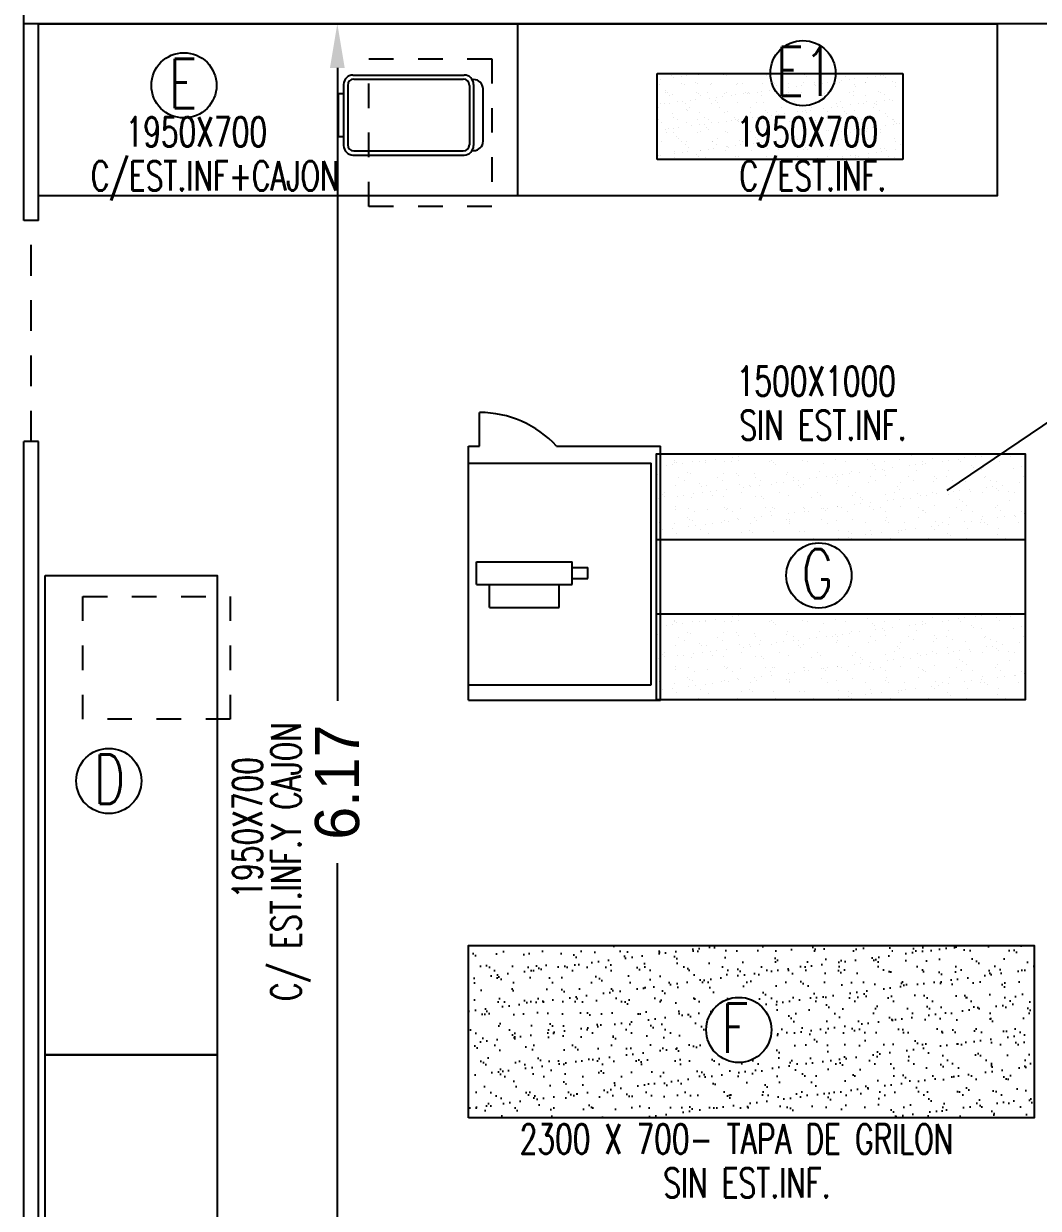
# Model space of a CAD drawing. Header units: metres. Extents: x 95 to 486, y 2972 to 3465.
# Drawn here: x 185.914 to 190.041, y 3029.651 to 3034.469 of the extents above; entities that cross this region are included whole.
import ezdxf

# ---------------------------------------------------------------- set-up
doc = ezdxf.new("R2010")
doc.units = ezdxf.units.M
doc.linetypes.add('HIDDEN', pattern=[0.375, 0.25, -0.125])
doc.linetypes.add('HIDDEN2', pattern=[0.1875, 0.125, -0.0625])
for name, color, linetype in [('0_CAMARAS', 4, 'Continuous'), ('C_COTAS', 5, 'Continuous'), ('E_INOXIGAS', 1, 'Continuous'), ('T_ITEMS', 142, 'Continuous')]:
    doc.layers.add(name, color=color, linetype=linetype)
doc.styles.add('ROMANS', font='romans.shx', dxfattribs={"width": 0.8, "height": 0.15})
doc.dimstyles.new('STANDARD$0', dxfattribs={"dimtxt": 0.2, "dimasz": 0.18, "dimexe": 0.18, "dimexo": 0.0625, "dimgap": 0.09, "dimtad": 0, "dimzin": 0, "dimdsep": 46, "dimtxsty": 'ROMANS', "dimblk": 'OBLIQUE', "dimsah": 1, "dimcen": 0.09, "dimse1": 1, "dimse2": 1, "dimadec": 0, "dimazin": 0, "dimtfac": 1, "dimtofl": 0, "dimtmove": 0, "dimatfit": 3, "dimldrblk": 'OBLIQUE', "dimfxl": 1, "dimtolj": 1, "dimtzin": 0, "dimarcsym": 0})

# ---------------------------------------------------------------- blocks, each defined once
blk = doc.blocks.new('*D52')
at = {"layer": 'C_COTAS', "color": 0, "lineweight": -2, "transparency": 16777216}
for p, q in [((187.5192, 3034.4693), (187.0097, 3034.4693)), ((187.1897, 3034.2893), (187.1897, 3031.7143)), ((187.1897, 3028.4793), (187.1897, 3031.0543)), ((187.5192, 3028.2993), (187.0097, 3028.2993))]:
    blk.add_line(p, q, dxfattribs=at)
at = {"layer": 'C_COTAS', "color": 0, "transparency": 16777216}
for points in [[(187.1597, 3034.2893), (187.2197, 3034.2893), (187.1897, 3034.4693)], [(187.1597, 3028.4793), (187.2197, 3028.4793), (187.1897, 3028.2993)]]:
    blk.add_solid(points, dxfattribs=at)
at = {"layer": 'DEFPOINTS', "color": 0, "transparency": 16777216}
for p in [(187.1897, 3034.4693), (187.5817, 3034.4693), (187.5817, 3028.2993)]:
    blk.add_point(p, dxfattribs=at)
at = {"layer": 'C_COTAS', "color": 0, "transparency": 16777216, "insert": (187.1897, 3031.3843), "char_height": 0.18, "attachment_point": 5, "rotation": 90}
blk.add_mtext('\\A1;6.17', dxfattribs=at)
blk = doc.blocks.new('*X14')
at = {"color": 0}
for p, q in [((1.0396, 1.302), (1.0396, 1.302)), ((1.0656, 1.3054), (1.0656, 1.3054)), ((1.0726, 1.3217), (1.0726, 1.3217)), ((1.0729, 1.3171), (1.0729, 1.3171)), ((1.0818, 1.3133), (1.0818, 1.3133)), ((1.1062, 1.3108), (1.1062, 1.3108)), ((1.1484, 1.3183), (1.1484, 1.3183)), ((1.1741, 1.3197), (1.1741, 1.3197)), ((1.2002, 1.3231), (1.2002, 1.3231)), ((1.2008, 1.3165), (1.2008, 1.3165)), ((1.2408, 1.3285), (1.2408, 1.3285)), ((1.2757, 1.3173), (1.2757, 1.3173)), ((1.3041, 1.3186), (1.3041, 1.3186)), ((1.3087, 1.3374), (1.3087, 1.3374)), ((1.3348, 1.3408), (1.3348, 1.3408)), ((1.3359, 1.3213), (1.3359, 1.3213)), ((1.3754, 1.3462), (1.3754, 1.3462)), ((1.4598, 1.3189), (1.4598, 1.3189)), ((1.4668, 1.323), (1.4668, 1.323)), ((1.4757, 1.3156), (1.4757, 1.3156)), ((1.4849, 1.3072), (1.4849, 1.3072)), ((1.5947, 1.3224), (1.5947, 1.3224)), ((1.6155, 1.3191), (1.6155, 1.3191)), ((1.6787, 1.3112), (1.6787, 1.3112)), ((1.7297, 1.3273), (1.7297, 1.3273)), ((1.7712, 1.3194), (1.7712, 1.3194)), ((1.8606, 1.3289), (1.8606, 1.3289)), ((1.8788, 1.3095), (1.8788, 1.3095)), ((1.888, 1.301), (1.888, 1.301)), ((1.9269, 1.3197), (1.9269, 1.3197)), ((1.9885, 1.3283), (1.9885, 1.3283)), ((2.0278, 1.3026), (2.0278, 1.3026)), ((2.0383, 1.3449), (2.0383, 1.3449)), ((2.0538, 1.306), (2.0538, 1.306)), ((2.0818, 1.305), (2.0818, 1.305)), ((2.0826, 1.32), (2.0826, 1.32)), ((2.0944, 1.3114), (2.0944, 1.3114)), ((2.1235, 1.3332), (2.1235, 1.3332)), ((2.1624, 1.3203), (2.1624, 1.3203)), ((2.1884, 1.3238), (2.1884, 1.3238)), ((2.229, 1.3291), (2.229, 1.3291)), ((2.2321, 1.3489), (2.2321, 1.3489)), ((2.2383, 1.3203), (2.2383, 1.3203)), ((2.2544, 1.3348), (2.2544, 1.3348)), ((2.2819, 1.3033), (2.2819, 1.3033)), ((2.2969, 1.3381), (2.2969, 1.3381)), ((2.323, 1.3415), (2.323, 1.3415)), ((2.3636, 1.3468), (2.3636, 1.3468)), ((2.3823, 1.3342), (2.3823, 1.3342)), ((2.394, 1.3206), (2.394, 1.3206)), ((2.4322, 1.3472), (2.4322, 1.3472)), ((2.4414, 1.3388), (2.4414, 1.3388)), ((1.0055, 1.2653), (1.0055, 1.2653)), ((1.0918, 1.2549), (1.0918, 1.2549)), ((1.1253, 1.2734), (1.1253, 1.2734)), ((1.1405, 1.2702), (1.1405, 1.2702)), ((1.2475, 1.2552), (1.2475, 1.2552)), ((1.2714, 1.2719), (1.2714, 1.2719)), ((1.3254, 1.2717), (1.3254, 1.2717)), ((1.3346, 1.2633), (1.3346, 1.2633)), ((1.3993, 1.2713), (1.3993, 1.2713)), ((1.4032, 1.2554), (1.4032, 1.2554)), ((1.5284, 1.2673), (1.5284, 1.2673)), ((1.5344, 1.2761), (1.5344, 1.2761)), ((1.5589, 1.2557), (1.5589, 1.2557)), ((1.65, 1.2529), (1.65, 1.2529)), ((1.6652, 1.2778), (1.6652, 1.2778)), ((1.6907, 1.2582), (1.6907, 1.2582)), ((1.7146, 1.256), (1.7146, 1.256)), ((1.7285, 1.2656), (1.7285, 1.2656)), ((1.7377, 1.2571), (1.7377, 1.2571)), ((1.7586, 1.2672), (1.7586, 1.2672)), ((1.7846, 1.2706), (1.7846, 1.2706)), ((1.7932, 1.2772), (1.7932, 1.2772)), ((1.8253, 1.276), (1.8253, 1.276)), ((1.8703, 1.2563), (1.8703, 1.2563)), ((1.8932, 1.2849), (1.8932, 1.2849)), ((1.9192, 1.2883), (1.9192, 1.2883)), ((1.9282, 1.282), (1.9282, 1.282)), ((1.9315, 1.2612), (1.9315, 1.2612)), ((1.9599, 1.2937), (1.9599, 1.2937)), ((2.026, 1.2566), (2.026, 1.2566)), ((2.0591, 1.2837), (2.0591, 1.2837)), ((2.1316, 1.2594), (2.1316, 1.2594)), ((2.1817, 1.2569), (2.1817, 1.2569)), ((2.187, 1.2831), (2.187, 1.2831)), ((2.2911, 1.2949), (2.2911, 1.2949)), ((2.322, 1.288), (2.322, 1.288)), ((2.3346, 1.255), (2.3346, 1.255)), ((2.3374, 1.2571), (2.3374, 1.2571)), ((2.4529, 1.2896), (2.4529, 1.2896)), ((2.4849, 1.2989), (2.4849, 1.2989)), ((2.4931, 1.2574), (2.4931, 1.2574)), ((1.0761, 1.2207), (1.0761, 1.2207)), ((1.1128, 1.2414), (1.1128, 1.2414)), ((1.1751, 1.2278), (1.1751, 1.2278)), ((1.1843, 1.2194), (1.1843, 1.2194)), ((1.204, 1.2201), (1.204, 1.2201)), ((1.2685, 1.2417), (1.2685, 1.2417)), ((1.2869, 1.2051), (1.2869, 1.2051)), ((1.339, 1.225), (1.339, 1.225)), ((1.3548, 1.214), (1.3548, 1.214)), ((1.3781, 1.2234), (1.3781, 1.2234)), ((1.3809, 1.2175), (1.3809, 1.2175)), ((1.4215, 1.2228), (1.4215, 1.2228)), ((1.4243, 1.242), (1.4243, 1.242)), ((1.4699, 1.2267), (1.4699, 1.2267)), ((1.4894, 1.2317), (1.4894, 1.2317)), ((1.5154, 1.2352), (1.5154, 1.2352)), ((1.5561, 1.2405), (1.5561, 1.2405)), ((1.5782, 1.2217), (1.5782, 1.2217)), ((1.58, 1.2423), (1.58, 1.2423)), ((1.5874, 1.2133), (1.5874, 1.2133)), ((1.5978, 1.226), (1.5978, 1.226)), ((1.624, 1.2495), (1.624, 1.2495)), ((1.7329, 1.2309), (1.7329, 1.2309)), ((1.7357, 1.2426), (1.7357, 1.2426)), ((1.7812, 1.2173), (1.7812, 1.2173)), ((1.8637, 1.2326), (1.8637, 1.2326)), ((1.8914, 1.2429), (1.8914, 1.2429)), ((1.9813, 1.2156), (1.9813, 1.2156)), ((1.9905, 1.2071), (1.9905, 1.2071)), ((1.9916, 1.232), (1.9916, 1.232)), ((2.0471, 1.2431), (2.0471, 1.2431)), ((2.1267, 1.2368), (2.1267, 1.2368)), ((2.1408, 1.251), (2.1408, 1.251)), ((2.1843, 1.2111), (2.1843, 1.2111)), ((2.2028, 1.2434), (2.2028, 1.2434)), ((2.2576, 1.2385), (2.2576, 1.2385)), ((2.2751, 1.2057), (2.2751, 1.2057)), ((2.343, 1.2147), (2.343, 1.2147)), ((2.3585, 1.2437), (2.3585, 1.2437)), ((2.3691, 1.2181), (2.3691, 1.2181)), ((2.3844, 1.2094), (2.3844, 1.2094)), ((2.3855, 1.2379), (2.3855, 1.2379)), ((2.4097, 1.2234), (2.4097, 1.2234)), ((2.4776, 1.2324), (2.4776, 1.2324)), ((1.0086, 1.169), (1.0086, 1.169)), ((1.0177, 1.1696), (1.0177, 1.1696)), ((1.0248, 1.184), (1.0248, 1.184)), ((1.033, 1.1928), (1.033, 1.1928)), ((1.034, 1.1755), (1.034, 1.1755)), ((1.0857, 1.1786), (1.0857, 1.1786)), ((1.1117, 1.182), (1.1117, 1.182)), ((1.1437, 1.1739), (1.1437, 1.1739)), ((1.1523, 1.1874), (1.1523, 1.1874)), ((1.1887, 1.1931), (1.1887, 1.1931)), ((1.2202, 1.1963), (1.2202, 1.1963)), ((1.2278, 1.1795), (1.2278, 1.1795)), ((1.2463, 1.1997), (1.2463, 1.1997)), ((1.2746, 1.1755), (1.2746, 1.1755)), ((1.3445, 1.1934), (1.3445, 1.1934)), ((1.4025, 1.1749), (1.4025, 1.1749)), ((1.4279, 1.1778), (1.4279, 1.1778)), ((1.4371, 1.1694), (1.4371, 1.1694)), ((1.5002, 1.1937), (1.5002, 1.1937)), ((1.5375, 1.1798), (1.5375, 1.1798)), ((1.6309, 1.1734), (1.6309, 1.1734)), ((1.6559, 1.1939), (1.6559, 1.1939)), ((1.6684, 1.1814), (1.6684, 1.1814)), ((1.7963, 1.1808), (1.7963, 1.1808)), ((1.8116, 1.1942), (1.8116, 1.1942)), ((1.831, 1.1717), (1.831, 1.1717)), ((1.8402, 1.1632), (1.8402, 1.1632)), ((1.9313, 1.1857), (1.9313, 1.1857)), ((1.9393, 1.1615), (1.9393, 1.1615)), ((1.9653, 1.1649), (1.9653, 1.1649)), ((1.9673, 1.1945), (1.9673, 1.1945)), ((2.006, 1.1703), (2.006, 1.1703)), ((2.034, 1.1673), (2.034, 1.1673)), ((2.0622, 1.1874), (2.0622, 1.1874)), ((2.0739, 1.1792), (2.0739, 1.1792)), ((2.0999, 1.1827), (2.0999, 1.1827)), ((2.123, 1.1948), (2.123, 1.1948)), ((2.1405, 1.188), (2.1405, 1.188)), ((2.1901, 1.1868), (2.1901, 1.1868)), ((2.2085, 1.197), (2.2085, 1.197)), ((2.2341, 1.1655), (2.2341, 1.1655)), ((2.2345, 1.2004), (2.2345, 1.2004)), ((2.2433, 1.1571), (2.2433, 1.1571)), ((2.2787, 1.1951), (2.2787, 1.1951)), ((2.3252, 1.1916), (2.3252, 1.1916)), ((2.3936, 1.201), (2.3936, 1.201)), ((2.4344, 1.1954), (2.4344, 1.1954)), ((2.4371, 1.1611), (2.4371, 1.1611)), ((2.4561, 1.1933), (2.4561, 1.1933)), ((1.0775, 1.1356), (1.0775, 1.1356)), ((1.0792, 1.1244), (1.0792, 1.1244)), ((1.1321, 1.1297), (1.1321, 1.1297)), ((1.1532, 1.1162), (1.1532, 1.1162)), ((1.2071, 1.1238), (1.2071, 1.1238)), ((1.2776, 1.1339), (1.2776, 1.1339)), ((1.2868, 1.1255), (1.2868, 1.1255)), ((1.2878, 1.13), (1.2878, 1.13)), ((1.3089, 1.1165), (1.3089, 1.1165)), ((1.3422, 1.1286), (1.3422, 1.1286)), ((1.4436, 1.1302), (1.4436, 1.1302)), ((1.4646, 1.1168), (1.4646, 1.1168)), ((1.4731, 1.1303), (1.4731, 1.1303)), ((1.4806, 1.1295), (1.4806, 1.1295)), ((1.5355, 1.1084), (1.5355, 1.1084)), ((1.5615, 1.1118), (1.5615, 1.1118)), ((1.5993, 1.1305), (1.5993, 1.1305)), ((1.601, 1.1297), (1.601, 1.1297)), ((1.6022, 1.1171), (1.6022, 1.1171)), ((1.6203, 1.1171), (1.6203, 1.1171)), ((1.6701, 1.1261), (1.6701, 1.1261)), ((1.6807, 1.1278), (1.6807, 1.1278)), ((1.6899, 1.1193), (1.6899, 1.1193)), ((1.6961, 1.1295), (1.6961, 1.1295)), ((1.736, 1.1346), (1.736, 1.1346)), ((1.7368, 1.1349), (1.7368, 1.1349)), ((1.755, 1.1308), (1.755, 1.1308)), ((1.7761, 1.1174), (1.7761, 1.1174)), ((1.8047, 1.1438), (1.8047, 1.1438)), ((1.8307, 1.1472), (1.8307, 1.1472)), ((1.8669, 1.1362), (1.8669, 1.1362)), ((1.8714, 1.1526), (1.8714, 1.1526)), ((1.8837, 1.1234), (1.8837, 1.1234)), ((1.9107, 1.1311), (1.9107, 1.1311)), ((1.9318, 1.1177), (1.9318, 1.1177)), ((1.9948, 1.1356), (1.9948, 1.1356)), ((2.0664, 1.1314), (2.0664, 1.1314)), ((2.0838, 1.1217), (2.0838, 1.1217)), ((2.0875, 1.1179), (2.0875, 1.1179)), ((2.093, 1.1132), (2.093, 1.1132)), ((2.1298, 1.1405), (2.1298, 1.1405)), ((2.2221, 1.1317), (2.2221, 1.1317)), ((2.2432, 1.1182), (2.2432, 1.1182)), ((2.2607, 1.1422), (2.2607, 1.1422)), ((2.2868, 1.1172), (2.2868, 1.1172)), ((2.3778, 1.1319), (2.3778, 1.1319)), ((2.3886, 1.1415), (2.3886, 1.1415)), ((2.3989, 1.1185), (2.3989, 1.1185)), ((2.4869, 1.1155), (2.4869, 1.1155)), ((1.0118, 1.0727), (1.0118, 1.0727)), ((1.0734, 1.0676), (1.0734, 1.0676)), ((1.1273, 1.09), (1.1273, 1.09)), ((1.1365, 1.0816), (1.1365, 1.0816)), ((1.1468, 1.0775), (1.1468, 1.0775)), ((1.1984, 1.064), (1.1984, 1.064)), ((1.2291, 1.0679), (1.2291, 1.0679)), ((1.2663, 1.0729), (1.2663, 1.0729)), ((1.2777, 1.0792), (1.2777, 1.0792)), ((1.2924, 1.0763), (1.2924, 1.0763)), ((1.3303, 1.0856), (1.3303, 1.0856)), ((1.333, 1.0817), (1.333, 1.0817)), ((1.3848, 1.0682), (1.3848, 1.0682)), ((1.4009, 1.0906), (1.4009, 1.0906)), ((1.4056, 1.0786), (1.4056, 1.0786)), ((1.427, 1.0941), (1.427, 1.0941)), ((1.4676, 1.0994), (1.4676, 1.0994)), ((1.5304, 1.0839), (1.5304, 1.0839)), ((1.5396, 1.0755), (1.5396, 1.0755)), ((1.5405, 1.0685), (1.5405, 1.0685)), ((1.5407, 1.0834), (1.5407, 1.0834)), ((1.6715, 1.0851), (1.6715, 1.0851)), ((1.6962, 1.0687), (1.6962, 1.0687)), ((1.7334, 1.0795), (1.7334, 1.0795)), ((1.7995, 1.0845), (1.7995, 1.0845)), ((1.852, 1.069), (1.852, 1.069)), ((1.9335, 1.0778), (1.9335, 1.0778)), ((1.9345, 1.0894), (1.9345, 1.0894)), ((1.9427, 1.0693), (1.9427, 1.0693)), ((2.0077, 1.0693), (2.0077, 1.0693)), ((2.0654, 1.091), (2.0654, 1.091)), ((2.1365, 1.0733), (2.1365, 1.0733)), ((2.1634, 1.0696), (2.1634, 1.0696)), ((2.1866, 1.0646), (2.1866, 1.0646)), ((2.1933, 1.0904), (2.1933, 1.0904)), ((2.2546, 1.0736), (2.2546, 1.0736)), ((2.2806, 1.077), (2.2806, 1.077)), ((2.3191, 1.0699), (2.3191, 1.0699)), ((2.3212, 1.0823), (2.3212, 1.0823)), ((2.3283, 1.0953), (2.3283, 1.0953)), ((2.3366, 1.0716), (2.3366, 1.0716)), ((2.3458, 1.0632), (2.3458, 1.0632)), ((2.3891, 1.0913), (2.3891, 1.0913)), ((2.4152, 1.0947), (2.4152, 1.0947)), ((2.4558, 1.1001), (2.4558, 1.1001)), ((2.4592, 1.097), (2.4592, 1.097)), ((2.4748, 1.0701), (2.4748, 1.0701)), ((2.4961, 1.1071), (2.4961, 1.1071)), ((1.0232, 1.0409), (1.0232, 1.0409)), ((1.0638, 1.0463), (1.0638, 1.0463)), ((1.0824, 1.0281), (1.0824, 1.0281)), ((1.1318, 1.0552), (1.1318, 1.0552)), ((1.1578, 1.0586), (1.1578, 1.0586)), ((1.18, 1.0417), (1.18, 1.0417)), ((1.2103, 1.0274), (1.2103, 1.0274)), ((1.3453, 1.0323), (1.3453, 1.0323)), ((1.3801, 1.04), (1.3801, 1.04)), ((1.3893, 1.0316), (1.3893, 1.0316)), ((1.4762, 1.034), (1.4762, 1.034)), ((1.5831, 1.0356), (1.5831, 1.0356)), ((1.6041, 1.0334), (1.6041, 1.0334)), ((1.7392, 1.0382), (1.7392, 1.0382)), ((1.7832, 1.0339), (1.7832, 1.0339)), ((1.7924, 1.0254), (1.7924, 1.0254)), ((1.8508, 1.0204), (1.8508, 1.0204)), ((1.87, 1.0399), (1.87, 1.0399)), ((1.8768, 1.0238), (1.8768, 1.0238)), ((1.9175, 1.0292), (1.9175, 1.0292)), ((1.9854, 1.0381), (1.9854, 1.0381)), ((1.9862, 1.0295), (1.9862, 1.0295)), ((1.9979, 1.0393), (1.9979, 1.0393)), ((2.0114, 1.0416), (2.0114, 1.0416)), ((2.0521, 1.0469), (2.0521, 1.0469)), ((2.12, 1.0558), (2.12, 1.0558)), ((2.133, 1.0441), (2.133, 1.0441)), ((2.146, 1.0593), (2.146, 1.0593)), ((2.1863, 1.0277), (2.1863, 1.0277)), ((2.1955, 1.0193), (2.1955, 1.0193)), ((2.2639, 1.0458), (2.2639, 1.0458)), ((2.3893, 1.0233), (2.3893, 1.0233)), ((2.3918, 1.0452), (2.3918, 1.0452)), ((1.0168, 1.0042), (1.0168, 1.0042)), ((1.1725, 1.0045), (1.1725, 1.0045)), ((1.3282, 1.0048), (1.3282, 1.0048)), ((1.4839, 1.005), (1.4839, 1.005)), ((1.6396, 1.0053), (1.6396, 1.0053)), ((1.7162, 1.0027), (1.7162, 1.0027)), ((1.7422, 1.0061), (1.7422, 1.0061)), ((1.7829, 1.0115), (1.7829, 1.0115)), ((1.7953, 1.0056), (1.7953, 1.0056)), ((1.9511, 1.0059), (1.9511, 1.0059)), ((2.1068, 1.0062), (2.1068, 1.0062)), ((2.2625, 1.0065), (2.2625, 1.0065)), ((2.4182, 1.0067), (2.4182, 1.0067)), ((2.4624, 1.0006), (2.4624, 1.0006))]:
    blk.add_line(p, q, dxfattribs=at)
blk = doc.blocks.new('Tc150')
at = {"color": 40}
blk.add_lwpolyline([(-0.7239, -0.1794), (-0.7239, 0.1706), (0.7761, 0.1706), (0.7761, -0.1794)], close=True, dxfattribs=at)
at = {"color": 9}
blk.add_blockref('*X14', (-1.7239, -1.1794), dxfattribs=at)

msp = doc.modelspace()

# ---------------------------------------------------------------- hatches: boundary and pattern name
at = {"layer": 'E_INOXIGAS'}
h = msp.add_hatch(dxfattribs=at)
h.set_pattern_fill('AR-SAND', color=9, scale=0.002, style=0)
h.set_pattern_definition([(37.5, (-75.469404, 2837.57381), (-0.003200063, 0.097882647), [0, -0.077216, 0, -0.08636, 0, -0.08255]), (7.5, (-75.4694, 2837.57381), (0.089904657, 0.14336502), [0, -0.041656, 0, -0.069596, 0, -0.02667]), (327.5, (-75.53189, 2837.57381), (0.158198474, 0.000287437), [0, -0.0254, 0, -0.09144, 0, -0.11938]), (317.5, (-75.53189, 2837.57381), (0.15271129, 0.044585865), [0, -0.0127, 0, -0.059944, 0, -0.06858])])
h.paths.add_polyline_path([(187.7237, 3030.7193), (187.7237, 3030.0193), (190.0237, 3030.0193), (190.0237, 3030.7193)])
h.paths.add_polyline_path([(188.9553, 3030.3763, -1), (188.6901, 3030.3763, -1)], flags=16)
h.paths.add_polyline_path([(188.73, 3030.2336), (188.9166, 3030.2336), (188.9166, 3030.5336), (188.73, 3030.5336)], flags=24)

# ---------------------------------------------------------------- linework, layer by layer
at = {"layer": '0_CAMARAS'}
for p, q in [((185.9137, 3033.6693), (185.9137, 3040.6693)), ((190.1537, 3034.4693), (185.9137, 3034.4693)), ((185.9737, 3033.6693), (185.9737, 3034.4693)), ((185.9737, 3033.6693), (185.9137, 3033.6693)), ((185.9137, 3027.771), (185.9137, 3032.7693)), ((185.9737, 3032.7693), (185.9137, 3032.7693)), ((185.9737, 3028.2993), (185.9737, 3032.7693))]:
    msp.add_line(p, q, dxfattribs=at)
at = {"layer": '0_CAMARAS', "color": 3, "linetype": 'HIDDEN2'}
msp.add_line((185.9437, 3032.7693), (185.9437, 3033.6693), dxfattribs=at)
at = {"layer": '0_CAMARAS', "color": 5}
msp.add_line((191.1379, 3033.5618), (189.6689, 3032.5709), dxfattribs=at)
at = {"layer": 'E_INOXIGAS'}
for p, q in [((187.9229, 3034.4693), (187.9229, 3033.7693)), ((187.7684, 3032.7508), (187.7684, 3032.8879)), ((187.7237, 3032.7508), (187.7684, 3032.7508)), ((187.7237, 3032.6823), (187.7237, 3032.7508)), ((188.0818, 3032.7508), (188.5047, 3032.7508)), ((188.5047, 3031.718), (188.5047, 3032.7508)), ((187.7237, 3031.7801), (187.7237, 3032.6823)), ((187.7237, 3032.6823), (188.4664, 3032.6823)), ((188.4664, 3031.7801), (188.4664, 3032.6823)), ((187.7555, 3032.2808), (188.1445, 3032.2808)), ((187.7555, 3032.1884), (187.7555, 3032.2808)), ((188.1445, 3032.1884), (188.1445, 3032.2808)), ((188.1445, 3032.2569), (188.2081, 3032.2569)), ((188.2081, 3032.2122), (188.2081, 3032.2569)), ((187.7555, 3032.1884), (188.1445, 3032.1884)), ((187.8082, 3032.0941), (187.8082, 3032.1884)), ((188.0919, 3032.0941), (188.0919, 3032.1884)), ((188.1445, 3032.2122), (188.2081, 3032.2122)), ((187.8082, 3032.0941), (188.0919, 3032.0941)), ((187.7237, 3031.7801), (188.4664, 3031.7801)), ((187.7237, 3031.718), (187.7237, 3031.7801)), ((187.7237, 3031.718), (188.5047, 3031.718))]:
    msp.add_line(p, q, dxfattribs=at)
at = {"layer": 'E_INOXIGAS', "color": 2}
for p, q in [((187.2533, 3034.2605), (187.7056, 3034.2605)), ((187.2151, 3034.2223), (187.2151, 3033.9732)), ((187.2318, 3034.2185), (187.2318, 3033.9771)), ((187.2572, 3034.2439), (187.7018, 3034.2439)), ((187.7272, 3034.2185), (187.7272, 3033.9771)), ((187.7382, 3034.2423), (187.7447, 3034.2423)), ((187.7438, 3034.2223), (187.7438, 3033.9732)), ((187.7823, 3033.9915), (187.7823, 3034.2041)), ((187.195, 3034.0104), (187.195, 3034.1852)), ((187.195, 3034.1852), (187.2151, 3034.1852)), ((187.195, 3034.0104), (187.2151, 3034.0104)), ((187.2533, 3033.935), (187.7056, 3033.935)), ((187.2572, 3033.9517), (187.7018, 3033.9517)), ((187.7382, 3033.9533), (187.7443, 3033.9533)), ((187.7438, 3033.9533), (187.7443, 3033.9533))]:
    msp.add_line(p, q, dxfattribs=at)
at = {"layer": 'E_INOXIGAS', "color": 5}
for p, q in [((188.4905, 3034.267), (189.4905, 3034.267)), ((188.4905, 3033.917), (188.4905, 3034.267)), ((188.5497, 3034.2579), (188.5497, 3034.2579)), ((188.557, 3034.2512), (188.557, 3034.2512)), ((188.5896, 3034.2555), (188.5896, 3034.2555)), ((188.6104, 3034.2582), (188.6104, 3034.2582)), ((188.6119, 3034.2631), (188.6119, 3034.2631)), ((188.6578, 3034.2618), (188.6578, 3034.2618)), ((188.6647, 3034.2653), (188.6647, 3034.2653)), ((188.7601, 3034.2613), (188.7601, 3034.2613)), ((188.7669, 3034.2663), (188.7669, 3034.2663)), ((188.7743, 3034.2596), (188.7743, 3034.2596)), ((188.8648, 3034.2627), (188.8648, 3034.2627)), ((188.9344, 3034.2582), (188.9344, 3034.2582)), ((188.9728, 3034.2666), (188.9728, 3034.2666)), ((189.0751, 3034.2661), (189.0751, 3034.2661)), ((189.0894, 3034.2614), (189.0894, 3034.2614)), ((189.0968, 3034.2547), (189.0968, 3034.2547)), ((189.2568, 3034.2533), (189.2568, 3034.2533)), ((189.3476, 3034.2517), (189.3476, 3034.2517)), ((189.3801, 3034.256), (189.3801, 3034.256)), ((189.401, 3034.2587), (189.401, 3034.2587)), ((189.4119, 3034.2565), (189.4119, 3034.2565)), ((189.4193, 3034.2498), (189.4193, 3034.2498)), ((189.4553, 3034.2659), (189.4553, 3034.2659)), ((189.4905, 3034.267), (189.4905, 3033.917)), ((188.4916, 3034.228), (188.4916, 3034.228)), ((188.5015, 3034.2209), (188.5015, 3034.2209)), ((188.5027, 3034.244), (188.5027, 3034.244)), ((188.5891, 3034.2274), (188.5891, 3034.2274)), ((188.6038, 3034.2204), (188.6038, 3034.2204)), ((188.6467, 3034.2312), (188.6467, 3034.2312)), ((188.6541, 3034.2245), (188.6541, 3034.2245)), ((188.7085, 3034.2218), (188.7085, 3034.2218)), ((188.7137, 3034.2276), (188.7137, 3034.2276)), ((188.8141, 3034.2231), (188.8141, 3034.2231)), ((188.8166, 3034.2257), (188.8166, 3034.2257)), ((188.8383, 3034.2279), (188.8383, 3034.2279)), ((188.9189, 3034.2252), (188.9189, 3034.2252)), ((188.9495, 3034.1993), (188.9495, 3034.1993)), ((188.9628, 3034.2281), (188.9628, 3034.2281)), ((188.9692, 3034.2263), (188.9692, 3034.2263)), ((188.9703, 3034.202), (188.9703, 3034.202)), ((188.9765, 3034.2196), (188.9765, 3034.2196)), ((189.0236, 3034.2265), (189.0236, 3034.2265)), ((189.0246, 3034.2092), (189.0246, 3034.2092)), ((189.0571, 3034.2134), (189.0571, 3034.2134)), ((189.0779, 3034.2162), (189.0779, 3034.2162)), ((189.0874, 3034.2283), (189.0874, 3034.2283)), ((189.1316, 3034.2304), (189.1316, 3034.2304)), ((189.1323, 3034.2233), (189.1323, 3034.2233)), ((189.1366, 3034.2182), (189.1366, 3034.2182)), ((189.1648, 3034.2276), (189.1648, 3034.2276)), ((189.1856, 3034.2304), (189.1856, 3034.2304)), ((189.212, 3034.2285), (189.212, 3034.2285)), ((189.2339, 3034.2299), (189.2339, 3034.2299)), ((189.2399, 3034.2375), (189.2399, 3034.2375)), ((189.2725, 3034.2418), (189.2725, 3034.2418)), ((189.2916, 3034.2214), (189.2916, 3034.2214)), ((189.2933, 3034.2445), (189.2933, 3034.2445)), ((189.299, 3034.2146), (189.299, 3034.2146)), ((189.3365, 3034.2288), (189.3365, 3034.2288)), ((189.3386, 3034.2313), (189.3386, 3034.2313)), ((189.4467, 3034.2351), (189.4467, 3034.2351)), ((189.4591, 3034.2133), (189.4591, 3034.2133)), ((189.4611, 3034.229), (189.4611, 3034.229)), ((188.5253, 3034.1885), (188.5253, 3034.1885)), ((188.5264, 3034.1961), (188.5264, 3034.1961)), ((188.5338, 3034.1894), (188.5338, 3034.1894)), ((188.5422, 3034.1778), (188.5422, 3034.1778)), ((188.5522, 3034.1809), (188.5522, 3034.1809)), ((188.5736, 3034.1529), (188.5736, 3034.1529)), ((188.5939, 3034.1525), (188.5939, 3034.1525)), ((188.6264, 3034.1567), (188.6264, 3034.1567)), ((188.6473, 3034.1595), (188.6473, 3034.1595)), ((188.6499, 3034.1887), (188.6499, 3034.1887)), ((188.6603, 3034.1848), (188.6603, 3034.1848)), ((188.6667, 3034.178), (188.6667, 3034.178)), ((188.6939, 3034.188), (188.6939, 3034.188)), ((188.7016, 3034.1666), (188.7016, 3034.1666)), ((188.7287, 3034.1561), (188.7287, 3034.1561)), ((188.7341, 3034.1709), (188.7341, 3034.1709)), ((188.7549, 3034.1737), (188.7549, 3034.1737)), ((188.7626, 3034.1843), (188.7626, 3034.1843)), ((188.7744, 3034.189), (188.7744, 3034.189)), ((188.7913, 3034.1782), (188.7913, 3034.1782)), ((188.8093, 3034.1808), (188.8093, 3034.1808)), ((188.8418, 3034.1851), (188.8418, 3034.1851)), ((188.8489, 3034.1912), (188.8489, 3034.1912)), ((188.8563, 3034.1845), (188.8563, 3034.1845)), ((188.8626, 3034.1878), (188.8626, 3034.1878)), ((188.8673, 3034.1856), (188.8673, 3034.1856)), ((188.899, 3034.1892), (188.899, 3034.1892)), ((188.9159, 3034.1784), (188.9159, 3034.1784)), ((188.9169, 3034.195), (188.9169, 3034.195)), ((188.9753, 3034.1895), (188.9753, 3034.1895)), ((189.0163, 3034.1831), (189.0163, 3034.1831)), ((189.0236, 3034.1894), (189.0236, 3034.1894)), ((189.0404, 3034.1787), (189.0404, 3034.1787)), ((189.0511, 3034.1512), (189.0511, 3034.1512)), ((189.0777, 3034.189), (189.0777, 3034.189)), ((189.1341, 3034.1533), (189.1341, 3034.1533)), ((189.1481, 3034.1896), (189.1481, 3034.1896)), ((189.165, 3034.1789), (189.165, 3034.1789)), ((189.1714, 3034.1863), (189.1714, 3034.1863)), ((189.1788, 3034.1795), (189.1788, 3034.1795)), ((189.1824, 3034.1903), (189.1824, 3034.1903)), ((189.2365, 3034.1528), (189.2365, 3034.1528)), ((189.2727, 3034.1899), (189.2727, 3034.1899)), ((189.2896, 3034.1791), (189.2896, 3034.1791)), ((189.2904, 3034.1942), (189.2904, 3034.1942)), ((189.3388, 3034.1782), (189.3388, 3034.1782)), ((189.3412, 3034.1542), (189.3412, 3034.1542)), ((189.3845, 3034.153), (189.3845, 3034.153)), ((189.3927, 3034.1938), (189.3927, 3034.1938)), ((189.3973, 3034.1901), (189.3973, 3034.1901)), ((189.4141, 3034.1793), (189.4141, 3034.1793)), ((189.417, 3034.1573), (189.417, 3034.1573)), ((189.4378, 3034.16), (189.4378, 3034.16)), ((189.4492, 3034.1581), (189.4492, 3034.1581)), ((188.4969, 3034.127), (188.4969, 3034.127)), ((188.504, 3034.1439), (188.504, 3034.1439)), ((188.5188, 3034.1426), (188.5188, 3034.1426)), ((188.5396, 3034.1453), (188.5396, 3034.1453)), ((188.5548, 3034.1038), (188.5548, 3034.1038)), ((188.6063, 3034.1434), (188.6063, 3034.1434)), ((188.6084, 3034.121), (188.6084, 3034.121)), ((188.6158, 3034.1142), (188.6158, 3034.1142)), ((188.6214, 3034.1273), (188.6214, 3034.1273)), ((188.6628, 3034.1077), (188.6628, 3034.1077)), ((188.711, 3034.1447), (188.711, 3034.1447)), ((188.736, 3034.1493), (188.736, 3034.1493)), ((188.746, 3034.1275), (188.746, 3034.1275)), ((188.7651, 3034.1072), (188.7651, 3034.1072)), ((188.7759, 3034.1129), (188.7759, 3034.1129)), ((188.8191, 3034.1486), (188.8191, 3034.1486)), ((188.8698, 3034.1085), (188.8698, 3034.1085)), ((188.8706, 3034.1277), (188.8706, 3034.1277)), ((188.8961, 3034.148), (188.8961, 3034.148)), ((188.9214, 3034.1481), (188.9214, 3034.1481)), ((188.9309, 3034.1161), (188.9309, 3034.1161)), ((188.9383, 3034.1093), (188.9383, 3034.1093)), ((188.9779, 3034.1124), (188.9779, 3034.1124)), ((188.9951, 3034.1279), (188.9951, 3034.1279)), ((189.0072, 3034.1033), (189.0072, 3034.1033)), ((189.0261, 3034.1494), (189.0261, 3034.1494)), ((189.0585, 3034.1444), (189.0585, 3034.1444)), ((189.0615, 3034.1105), (189.0615, 3034.1105)), ((189.0802, 3034.1119), (189.0802, 3034.1119)), ((189.094, 3034.1147), (189.094, 3034.1147)), ((189.0983, 3034.108), (189.0983, 3034.108)), ((189.1148, 3034.1175), (189.1148, 3034.1175)), ((189.1197, 3034.1282), (189.1197, 3034.1282)), ((189.1692, 3034.1246), (189.1692, 3034.1246)), ((189.1849, 3034.1133), (189.1849, 3034.1133)), ((189.2017, 3034.1289), (189.2017, 3034.1289)), ((189.2186, 3034.1431), (189.2186, 3034.1431)), ((189.2225, 3034.1316), (189.2225, 3034.1316)), ((189.2443, 3034.1284), (189.2443, 3034.1284)), ((189.2534, 3034.1112), (189.2534, 3034.1112)), ((189.2608, 3034.1044), (189.2608, 3034.1044)), ((189.2768, 3034.1388), (189.2768, 3034.1388)), ((189.2929, 3034.1172), (189.2929, 3034.1172)), ((189.3093, 3034.1431), (189.3093, 3034.1431)), ((189.3302, 3034.1458), (189.3302, 3034.1458)), ((189.3688, 3034.1286), (189.3688, 3034.1286)), ((189.3736, 3034.1463), (189.3736, 3034.1463)), ((189.381, 3034.1395), (189.381, 3034.1395)), ((189.3953, 3034.1167), (189.3953, 3034.1167)), ((189.4208, 3034.103), (189.4208, 3034.103)), ((188.4956, 3034.0791), (188.4956, 3034.0791)), ((188.5065, 3034.0668), (188.5065, 3034.0668)), ((188.5576, 3034.0883), (188.5576, 3034.0883)), ((188.5745, 3034.0776), (188.5745, 3034.0776)), ((188.6089, 3034.0663), (188.6089, 3034.0663)), ((188.6556, 3034.0778), (188.6556, 3034.0778)), ((188.6633, 3034.058), (188.6633, 3034.058)), ((188.6822, 3034.0886), (188.6822, 3034.0886)), ((188.6841, 3034.0608), (188.6841, 3034.0608)), ((188.699, 3034.0778), (188.699, 3034.0778)), ((188.7136, 3034.0676), (188.7136, 3034.0676)), ((188.7385, 3034.0679), (188.7385, 3034.0679)), ((188.771, 3034.0722), (188.771, 3034.0722)), ((188.7918, 3034.0749), (188.7918, 3034.0749)), ((188.8067, 3034.0888), (188.8067, 3034.0888)), ((188.8107, 3034.081), (188.8107, 3034.081)), ((188.818, 3034.0742), (188.818, 3034.0742)), ((188.8216, 3034.0715), (188.8216, 3034.0715)), ((188.8236, 3034.078), (188.8236, 3034.078)), ((188.8461, 3034.0821), (188.8461, 3034.0821)), ((188.8787, 3034.0864), (188.8787, 3034.0864)), ((188.8995, 3034.0891), (188.8995, 3034.0891)), ((188.9239, 3034.071), (188.9239, 3034.071)), ((188.9313, 3034.089), (188.9313, 3034.089)), ((188.9482, 3034.0783), (188.9482, 3034.0783)), ((188.9538, 3034.0963), (188.9538, 3034.0963)), ((188.9781, 3034.0728), (188.9781, 3034.0728)), ((188.9863, 3034.1006), (188.9863, 3034.1006)), ((189.0286, 3034.0724), (189.0286, 3034.0724)), ((189.0559, 3034.0892), (189.0559, 3034.0892)), ((189.0727, 3034.0785), (189.0727, 3034.0785)), ((189.1331, 3034.0761), (189.1331, 3034.0761)), ((189.1367, 3034.0763), (189.1367, 3034.0763)), ((189.1405, 3034.0693), (189.1405, 3034.0693)), ((189.1804, 3034.0895), (189.1804, 3034.0895)), ((189.1973, 3034.0787), (189.1973, 3034.0787)), ((189.239, 3034.0758), (189.239, 3034.0758)), ((189.3006, 3034.0679), (189.3006, 3034.0679)), ((189.305, 3034.0897), (189.305, 3034.0897)), ((189.3219, 3034.079), (189.3219, 3034.079)), ((189.3437, 3034.0771), (189.3437, 3034.0771)), ((189.4296, 3034.0899), (189.4296, 3034.0899)), ((189.4464, 3034.0792), (189.4464, 3034.0792)), ((189.4517, 3034.081), (189.4517, 3034.081)), ((189.4539, 3034.0585), (189.4539, 3034.0585)), ((189.4556, 3034.0712), (189.4556, 3034.0712)), ((189.463, 3034.0644), (189.463, 3034.0644)), ((189.4747, 3034.0613), (189.4747, 3034.0613)), ((188.5231, 3034.0396), (188.5231, 3034.0396)), ((188.5292, 3034.0269), (188.5292, 3034.0269)), ((188.5354, 3034.0426), (188.5354, 3034.0426)), ((188.5556, 3034.0439), (188.5556, 3034.0439)), ((188.5573, 3034.0267), (188.5573, 3034.0267)), ((188.5702, 3034.0108), (188.5702, 3034.0108)), ((188.5765, 3034.0466), (188.5765, 3034.0466)), ((188.6308, 3034.0538), (188.6308, 3034.0538)), ((188.6537, 3034.0271), (188.6537, 3034.0271)), ((188.6653, 3034.0306), (188.6653, 3034.0306)), ((188.6904, 3034.0459), (188.6904, 3034.0459)), ((188.6978, 3034.0391), (188.6978, 3034.0391)), ((188.7676, 3034.0301), (188.7676, 3034.0301)), ((188.7783, 3034.0273), (188.7783, 3034.0273)), ((188.8578, 3034.0377), (188.8578, 3034.0377)), ((188.8723, 3034.0315), (188.8723, 3034.0315)), ((188.9029, 3034.0275), (188.9029, 3034.0275)), ((188.9804, 3034.0354), (188.9804, 3034.0354)), ((189.0129, 3034.041), (189.0129, 3034.041)), ((189.0203, 3034.0342), (189.0203, 3034.0342)), ((189.0274, 3034.0278), (189.0274, 3034.0278)), ((189.0827, 3034.0349), (189.0827, 3034.0349)), ((189.0984, 3034.0117), (189.0984, 3034.0117)), ((189.1309, 3034.016), (189.1309, 3034.016)), ((189.1517, 3034.0188), (189.1517, 3034.0188)), ((189.152, 3034.028), (189.152, 3034.028)), ((189.1803, 3034.0328), (189.1803, 3034.0328)), ((189.1874, 3034.0362), (189.1874, 3034.0362)), ((189.206, 3034.0259), (189.206, 3034.0259)), ((189.2386, 3034.0302), (189.2386, 3034.0302)), ((189.2594, 3034.0329), (189.2594, 3034.0329)), ((189.2766, 3034.0282), (189.2766, 3034.0282)), ((189.2954, 3034.0401), (189.2954, 3034.0401)), ((189.3137, 3034.0401), (189.3137, 3034.0401)), ((189.3354, 3034.036), (189.3354, 3034.036)), ((189.3427, 3034.0293), (189.3427, 3034.0293)), ((189.3462, 3034.0444), (189.3462, 3034.0444)), ((189.367, 3034.0471), (189.367, 3034.0471)), ((189.3978, 3034.0396), (189.3978, 3034.0396)), ((189.4011, 3034.0284), (189.4011, 3034.0284)), ((189.4214, 3034.0543), (189.4214, 3034.0543)), ((188.509, 3033.9897), (188.509, 3033.9897)), ((188.5775, 3034.004), (188.5775, 3034.004)), ((188.5899, 3033.9882), (188.5899, 3033.9882)), ((188.6068, 3033.9774), (188.6068, 3033.9774)), ((188.6114, 3033.9892), (188.6114, 3033.9892)), ((188.6174, 3033.9675), (188.6174, 3033.9675)), ((188.7002, 3033.9593), (188.7002, 3033.9593)), ((188.7145, 3033.9884), (188.7145, 3033.9884)), ((188.7161, 3033.9906), (188.7161, 3033.9906)), ((188.721, 3033.9621), (188.721, 3033.9621)), ((188.7313, 3033.9777), (188.7313, 3033.9777)), ((188.7376, 3034.0026), (188.7376, 3034.0026)), ((188.7724, 3033.9707), (188.7724, 3033.9707)), ((188.7753, 3033.9692), (188.7753, 3033.9692)), ((188.7798, 3033.964), (188.7798, 3033.964)), ((188.8079, 3033.9735), (188.8079, 3033.9735)), ((188.8241, 3033.9945), (188.8241, 3033.9945)), ((188.8287, 3033.9762), (188.8287, 3033.9762)), ((188.839, 3033.9886), (188.839, 3033.9886)), ((188.8559, 3033.9779), (188.8559, 3033.9779)), ((188.883, 3033.9834), (188.883, 3033.9834)), ((188.8926, 3034.0058), (188.8926, 3034.0058)), ((188.9, 3033.9991), (188.9, 3033.9991)), ((188.9155, 3033.9877), (188.9155, 3033.9877)), ((188.9264, 3033.994), (188.9264, 3033.994)), ((188.9364, 3033.9904), (188.9364, 3033.9904)), ((188.9398, 3033.9626), (188.9398, 3033.9626)), ((188.9636, 3033.9889), (188.9636, 3033.9889)), ((188.9805, 3033.9781), (188.9805, 3033.9781)), ((188.9829, 3033.9583), (188.9829, 3033.9583)), ((188.9907, 3033.9976), (188.9907, 3033.9976)), ((189.0232, 3034.0018), (189.0232, 3034.0018)), ((189.0311, 3033.9953), (189.0311, 3033.9953)), ((189.044, 3034.0046), (189.044, 3034.0046)), ((189.0601, 3033.9977), (189.0601, 3033.9977)), ((189.0882, 3033.9891), (189.0882, 3033.9891)), ((189.0949, 3033.9658), (189.0949, 3033.9658)), ((189.1022, 3033.9591), (189.1022, 3033.9591)), ((189.105, 3033.9783), (189.105, 3033.9783)), ((189.1392, 3033.9992), (189.1392, 3033.9992)), ((189.1899, 3033.9591), (189.1899, 3033.9591)), ((189.2127, 3033.9893), (189.2127, 3033.9893)), ((189.2151, 3034.0009), (189.2151, 3034.0009)), ((189.2225, 3033.9942), (189.2225, 3033.9942)), ((189.2296, 3033.9786), (189.2296, 3033.9786)), ((189.2415, 3033.9987), (189.2415, 3033.9987)), ((189.298, 3033.963), (189.298, 3033.963)), ((189.3373, 3033.9895), (189.3373, 3033.9895)), ((189.3462, 3034), (189.3462, 3034)), ((189.3542, 3033.9788), (189.3542, 3033.9788)), ((189.3825, 3033.9928), (189.3825, 3033.9928)), ((189.4003, 3033.9625), (189.4003, 3033.9625)), ((189.4173, 3033.9609), (189.4173, 3033.9609)), ((189.4542, 3034.0039), (189.4542, 3034.0039)), ((189.4619, 3033.9898), (189.4619, 3033.9898)), ((189.4787, 3033.979), (189.4787, 3033.979)), ((189.4905, 3033.917), (188.4905, 3033.917)), ((188.4971, 3033.9324), (188.4971, 3033.9324)), ((188.5057, 3033.9337), (188.5057, 3033.9337)), ((188.5598, 3033.9497), (188.5598, 3033.9497)), ((188.56, 3033.9409), (188.56, 3033.9409)), ((188.5615, 3033.9267), (188.5615, 3033.9267)), ((188.5925, 3033.9451), (188.5925, 3033.9451)), ((188.6133, 3033.9479), (188.6133, 3033.9479)), ((188.6522, 3033.9356), (188.6522, 3033.9356)), ((188.6595, 3033.9289), (188.6595, 3033.9289)), ((188.6677, 3033.955), (188.6677, 3033.955)), ((188.6678, 3033.9535), (188.6678, 3033.9535)), ((188.6861, 3033.9269), (188.6861, 3033.9269)), ((188.7702, 3033.9531), (188.7702, 3033.9531)), ((188.8106, 3033.9271), (188.8106, 3033.9271)), ((188.8196, 3033.9275), (188.8196, 3033.9275)), ((188.8266, 3033.9174), (188.8266, 3033.9174)), ((188.8749, 3033.9544), (188.8749, 3033.9544)), ((188.9352, 3033.9274), (188.9352, 3033.9274)), ((188.9746, 3033.9307), (188.9746, 3033.9307)), ((188.982, 3033.924), (188.982, 3033.924)), ((189.0337, 3033.9182), (189.0337, 3033.9182)), ((189.0598, 3033.9276), (189.0598, 3033.9276)), ((189.0852, 3033.9578), (189.0852, 3033.9578)), ((189.1417, 3033.9221), (189.1417, 3033.9221)), ((189.1421, 3033.9226), (189.1421, 3033.9226)), ((189.1678, 3033.9173), (189.1678, 3033.9173)), ((189.1843, 3033.9278), (189.1843, 3033.9278)), ((189.1886, 3033.9201), (189.1886, 3033.9201)), ((189.2429, 3033.9272), (189.2429, 3033.9272)), ((189.244, 3033.9216), (189.244, 3033.9216)), ((189.2623, 3033.9577), (189.2623, 3033.9577)), ((189.2754, 3033.9315), (189.2754, 3033.9315)), ((189.2963, 3033.9342), (189.2963, 3033.9342)), ((189.2971, 3033.9258), (189.2971, 3033.9258)), ((189.3045, 3033.9191), (189.3045, 3033.9191)), ((189.3089, 3033.9281), (189.3089, 3033.9281)), ((189.3487, 3033.923), (189.3487, 3033.923)), ((189.3506, 3033.9414), (189.3506, 3033.9414)), ((189.3831, 3033.9457), (189.3831, 3033.9457)), ((189.4039, 3033.9484), (189.4039, 3033.9484)), ((189.4247, 3033.9542), (189.4247, 3033.9542)), ((189.4334, 3033.9283), (189.4334, 3033.9283)), ((189.4568, 3033.9269), (189.4568, 3033.9269)), ((189.4583, 3033.9556), (189.4583, 3033.9556)), ((189.4645, 3033.9177), (189.4645, 3033.9177))]:
    msp.add_line(p, q, dxfattribs=at)
at = {"layer": 'E_INOXIGAS'}
for points in [[(185.9737, 3034.4693), (189.8737, 3034.4693), (189.8737, 3033.7693), (185.9737, 3033.7693)], [(188.4875, 3032.7193), (189.9875, 3032.7193), (189.9875, 3031.7193), (188.4875, 3031.7193)], [(186.001, 3032.2244), (186.701, 3032.2244), (186.701, 3030.2744), (186.001, 3030.2744)], [(186.001, 3030.2744), (186.701, 3030.2744), (186.701, 3028.3244), (186.001, 3028.3244)]]:
    msp.add_lwpolyline(points, close=True, dxfattribs=at)
at = {"layer": 'E_INOXIGAS', "color": 8, "linetype": 'HIDDEN', "ltscale": 0.03}
for points in [[(187.3183, 3033.7261), (187.3183, 3034.3261), (187.8183, 3034.3261), (187.8183, 3033.7261)], [(186.154, 3032.14), (186.754, 3032.14), (186.754, 3031.64), (186.154, 3031.64)]]:
    msp.add_lwpolyline(points, close=True, dxfattribs=at)
at = {"layer": 'E_INOXIGAS', "color": 40}
msp.add_lwpolyline([(187.7237, 3030.0193), (187.7237, 3030.7193), (190.0237, 3030.7193), (190.0237, 3030.0193)], close=True, dxfattribs=at)
at = {"layer": 'E_INOXIGAS', "color": 2}
for centre, radius, start, end in [((187.2533, 3034.2223), 0.0382, 90, 180), ((187.7056, 3034.2223), 0.0382, 0, 90), ((187.2572, 3034.2185), 0.0254, 90, 180), ((187.7018, 3034.2185), 0.0254, 0, 90), ((187.7443, 3034.2041), 0.038, 0, 89.3974), ((187.2533, 3033.9732), 0.0382, 180, 270), ((187.2572, 3033.9771), 0.0254, 180, 270), ((187.7018, 3033.9771), 0.0254, 270, 0), ((187.7056, 3033.9732), 0.0382, 270, 0), ((187.7443, 3033.9915), 0.0382, 270, 0)]:
    msp.add_arc(centre, radius, start, end, dxfattribs=at)
at = {"layer": 'E_INOXIGAS'}
msp.add_arc((187.7684, 3032.4607), 0.427, 42.7964, 90, dxfattribs=at)
at = {"layer": 'T_ITEMS'}
for centre in [(189.0837, 3034.2679), (186.5657, 3034.2184), (189.1487, 3032.2249), (186.26, 3031.3891), (188.8227, 3030.3763)]:
    msp.add_circle(centre, 0.1326, dxfattribs=at)

# ---------------------------------------------------------------- block references
at = {"layer": 'E_INOXIGAS'}
for p in [(189.2114, 3032.5487), (189.2114, 3031.8987)]:
    msp.add_blockref('Tc150', p, dxfattribs=at)

# ---------------------------------------------------------------- texts
at = {"layer": 'E_INOXIGAS', "color": 9, "style": 'ROMANS', "width": 0.7}
for s, p in [('1950X700', (186.3278, 3033.9692)), ('1950X700', (188.814, 3033.9692)), ('C/EST.INF+CAJON', (186.1868, 3033.7905)), ('C/EST.INF.', (188.8253, 3033.7905)), ('1500X1000', (188.814, 3032.9552)), ('SIN EST.INF.', (188.8253, 3032.7765)), ('2300 X 700- TAPA DE GRILON', (187.9312, 3029.8729)), ('SIN EST.INF.', (188.5157, 3029.6942))]:
    msp.add_text(s, height=0.12, dxfattribs=at).set_placement(p)
for s, p in [('C/ EST.INF.Y CAJON', (187.041, 3030.4939)), ('1950X700', (186.8842, 3030.9104))]:
    msp.add_text(s, height=0.12, rotation=90, dxfattribs=at).set_placement(p)
at = {"layer": 'T_ITEMS', "style": 'ROMANS', "width": 0.7}
for s, p in [('E1', (188.9736, 3034.1753)), ('E', (186.5052, 3034.1257)), ('G', (189.0793, 3032.1323)), ('D', (186.1995, 3031.2964)), ('F', (188.7533, 3030.2836))]:
    msp.add_text(s, height=0.2, dxfattribs=at).set_placement(p)

# ---------------------------------------------------------------- dimensions: what is measured, and where the dimension line sits
at = {"layer": 'C_COTAS'}
dim = msp.add_linear_dim(base=(187.1897, 3034.4693), p1=(187.5817, 3028.2993), p2=(187.5817, 3034.4693), angle=90, dimstyle='STANDARD$0', override={"dimtxt": 0.18, "dimtxsty": 'Standard', "dimsah": 0, "dimse1": 0, "dimse2": 0}, dxfattribs=at)
dim.commit()
dim.dimension.update_dxf_attribs({"geometry": '*D52', "text_midpoint": (187.1897, 3031.3843)})

doc.saveas('drawing.dxf')
